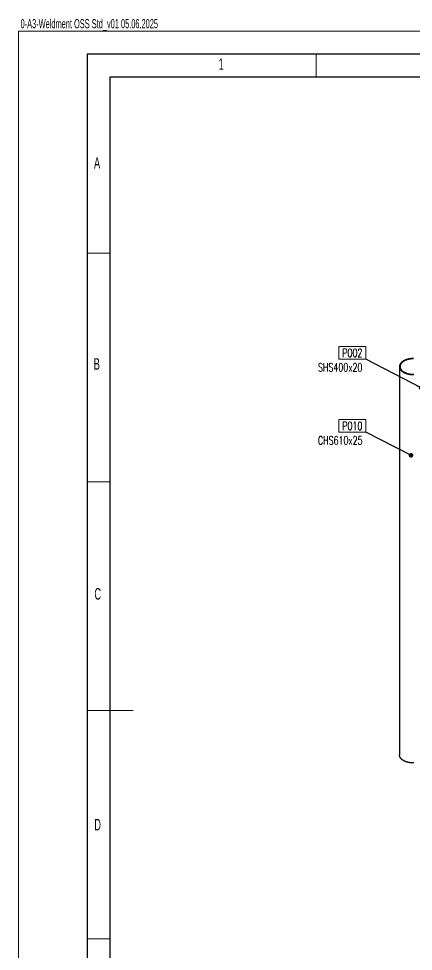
# Model space of a CAD drawing. Header units: millimetres. Extents: x 175738 to 196759, y -70231 to 13866.
# Drawn here: x 175759 to 180072, y 3668 to 13866 of the extents above; entities that cross this region are included whole.
import ezdxf
from ezdxf.enums import TextEntityAlignment as Align

# ---------------------------------------------------------------- set-up
doc = ezdxf.new("R2010")
doc.units = ezdxf.units.MM
doc.layers.get('Defpoints').update_dxf_attribs({"color": 163, "lineweight": 0})
doc.layers.add('24-SYM-025-SP', color=2, linetype='Continuous', lineweight=15)
doc.layers.add('34-TXT-018', color=1, linetype='Continuous', lineweight=13)
doc.layers.add('BORDER', color=7, linetype='Continuous')
doc.styles.add('NEW', font='romans.shx', dxfattribs={"width": 0.7})
doc.styles.add('SLDTEXTSTYLE0', font='TXT', dxfattribs={"width": 0.605})
doc.dimstyles.new('1 to 100 AEG', dxfattribs={"dimscale": 100, "dimtxt": 2.5, "dimasz": 2.5, "dimexe": 1.5, "dimexo": 1.5, "dimgap": 0.725, "dimtad": 1, "dimdec": 0, "dimrnd": 1e-09, "dimzin": 12, "dimdsep": 46, "dimtxsty": 'SLDTEXTSTYLE0', "dimcen": 0.09, "dimadec": 0, "dimazin": 3, "dimtfac": 1, "dimtdec": 0, "dimtofl": 0, "dimtmove": 0, "dimatfit": 3, "dimfxl": 1, "dimtfill": 1, "dimfrac": 2, "dimtolj": 1, "dimtzin": 12, "dimarcsym": 0})

msp = doc.modelspace()

# ---------------------------------------------------------------- linework, layer by layer
at = {"color": 7, "linetype": 'Continuous', "lineweight": 25}
msp.add_line((179920.42, 10061.65), (179920.42, 5815.64), dxfattribs=at)
at = {"color": 7, "linetype": 'Continuous', "lineweight": 25, "flags": 128}
for points in [[(180074.86, 10149.68), (180069.68, 10149.67), (180064.51, 10149.56), (180059.34, 10149.34), (180054.19, 10149.02), (180049.07, 10148.61), (180043.96, 10148.09), (180038.9, 10147.47), (180033.87, 10146.75), (180028.89, 10145.94), (180023.95, 10145.03), (180019.08, 10144.02), (180014.26, 10142.92), (180009.52, 10141.72), (180004.84, 10140.43), (180000.25, 10139.05), (179995.74, 10137.58), (179991.32, 10136.03), (179986.99, 10134.38), (179982.76, 10132.66), (179978.64, 10130.85), (179974.62, 10128.96), (179970.72, 10126.99), (179966.93, 10124.95), (179963.27, 10122.84), (179959.74, 10120.65), (179956.33, 10118.4), (179953.06, 10116.08), (179949.93, 10113.7), (179946.94, 10111.26), (179944.09, 10108.76), (179941.4, 10106.21), (179938.85, 10103.61), (179936.46, 10100.95), (179934.23, 10098.26), (179932.15, 10095.52), (179930.24, 10092.74), (179928.5, 10089.92), (179926.92, 10087.08), (179925.51, 10084.2), (179924.27, 10081.3), (179923.2, 10078.37), (179922.3, 10075.43), (179921.58, 10072.47), (179921.03, 10069.49), (179920.65, 10066.51), (179920.46, 10063.52), (179920.43, 10060.53), (179920.59, 10057.54), (179920.92, 10054.56), (179921.42, 10051.58), (179922.1, 10048.62), (179922.96, 10045.67), (179923.98, 10042.74), (179925.18, 10039.83), (179926.55, 10036.95), (179928.09, 10034.09), (179929.79, 10031.27), (179931.66, 10028.48), (179933.69, 10025.73), (179935.89, 10023.02), (179938.24, 10020.36), (179940.74, 10017.74), (179943.4, 10015.18), (179946.21, 10012.67), (179949.17, 10010.21), (179952.26, 10007.81), (179955.5, 10005.48), (179958.87, 10003.21), (179962.38, 10001.01), (179966.01, 9998.88), (179969.76, 9996.82), (179973.63, 9994.83), (179977.62, 9992.92), (179981.72, 9991.1), (179985.92, 9989.35), (179990.23, 9987.68), (179994.63, 9986.11), (179999.11, 9984.62), (180003.69, 9983.21), (180008.34, 9981.9), (180013.07, 9980.68), (180017.87, 9979.55), (180022.73, 9978.52), (180027.65, 9977.59), (180032.62, 9976.75), (180037.64, 9976.01), (180042.69, 9975.36), (180047.79, 9974.82), (180052.91, 9974.38), (180058.05, 9974.04), (180063.22, 9973.8), (180068.39, 9973.66), (180073.57, 9973.62)], [(180072.29, 10146.23), (180067.2, 10146.16), (180062.12, 10146), (180057.06, 10145.73), (180052.02, 10145.36), (180047, 10144.89), (180042.01, 10144.32), (180037.06, 10143.65), (180032.15, 10142.88), (180027.29, 10142.02), (180022.48, 10141.06), (180017.74, 10140), (180013.06, 10138.84), (180008.46, 10137.6), (180003.93, 10136.26), (179999.49, 10134.83), (179995.13, 10133.32), (179990.87, 10131.72), (179986.71, 10130.03), (179982.65, 10128.26), (179978.7, 10126.41), (179974.86, 10124.49), (179971.14, 10122.48), (179967.55, 10120.41), (179964.08, 10118.26), (179960.74, 10116.05), (179957.54, 10113.77), (179954.48, 10111.42), (179951.55, 10109.02), (179948.78, 10106.56), (179946.15, 10104.05), (179943.68, 10101.48), (179941.37, 10098.87), (179939.21, 10096.21), (179937.21, 10093.51), (179935.38, 10090.77), (179933.71, 10088), (179932.21, 10085.19), (179930.88, 10082.36), (179929.72, 10079.5), (179928.73, 10076.62), (179927.92, 10073.72), (179927.28, 10070.81), (179926.82, 10067.89), (179926.53, 10064.96), (179926.42, 10062.02), (179926.49, 10059.09), (179926.73, 10056.15), (179927.15, 10053.23), (179927.74, 10050.31), (179928.51, 10047.41), (179929.46, 10044.53), (179930.57, 10041.66), (179931.86, 10038.82), (179933.32, 10036.01), (179934.95, 10033.23), (179936.74, 10030.48), (179938.69, 10027.77), (179940.81, 10025.1), (179943.09, 10022.48), (179945.52, 10019.9), (179948.11, 10017.37), (179950.85, 10014.9), (179953.73, 10012.48), (179956.76, 10010.12), (179959.93, 10007.82), (179963.23, 10005.59), (179966.67, 10003.43), (179970.23, 10001.34), (179973.92, 9999.31), (179977.73, 9997.37), (179981.65, 9995.5), (179985.68, 9993.71), (179989.82, 9992), (179994.06, 9990.38), (179998.39, 9988.84), (180002.81, 9987.39), (180007.32, 9986.03), (180011.91, 9984.77), (180016.56, 9983.59), (180021.29, 9982.51), (180026.08, 9981.52), (180030.93, 9980.63), (180035.82, 9979.84), (180040.77, 9979.14), (180045.74, 9978.55), (180050.76, 9978.05), (180055.8, 9977.66), (180060.86, 9977.37), (180065.93, 9977.18), (180071.01, 9977.09), (180076.1, 9977.1)], [(180076.16, 5727.63), (180070.98, 5727.61), (180065.8, 5727.7), (180060.63, 5727.89), (180055.48, 5728.18), (180050.35, 5728.58), (180045.24, 5729.07), (180040.16, 5729.66), (180035.12, 5730.35), (180030.13, 5731.14), (180025.18, 5732.03), (180020.29, 5733.01), (180015.46, 5734.09), (180010.7, 5735.27), (180006.01, 5736.53), (180001.39, 5737.89), (179996.86, 5739.34), (179992.41, 5740.87), (179988.06, 5742.49), (179983.81, 5744.2), (179979.66, 5745.99), (179975.61, 5747.86), (179971.68, 5749.8), (179967.87, 5751.83), (179964.18, 5753.92), (179960.61, 5756.09), (179957.17, 5758.32), (179953.87, 5760.63), (179950.7, 5762.99), (179947.67, 5765.42), (179944.79, 5767.9), (179942.06, 5770.44), (179939.47, 5773.03), (179937.04, 5775.67), (179934.77, 5778.36), (179932.66, 5781.09), (179930.71, 5783.86), (179928.92, 5786.67), (179927.3, 5789.51), (179925.84, 5792.38), (179924.56, 5795.27), (179923.45, 5798.19), (179922.51, 5801.13), (179921.74, 5804.09), (179921.15, 5807.06), (179920.73, 5810.04), (179920.49, 5813.03), (179920.42, 5815.64)]]:
    msp.add_lwpolyline(points, dxfattribs=at)
at = {"layer": '24-SYM-025-SP', "flags": 128}
for points in [[(179258.88, 10141.14), (179552.27, 10141.14), (179552.27, 10281.54), (179258.88, 10281.54), (179258.88, 10141.14)], [(179258.88, 9342.81), (179552.27, 9342.81), (179552.27, 9483.21), (179258.88, 9483.21), (179258.88, 9342.81)]]:
    msp.add_lwpolyline(points, close=True, dxfattribs=at)
at = {"layer": 'BORDER'}
for p, q in [((196508.75, 13477.77), (176508.75, 13477.77)), ((176508.75, 13477.77), (176508.75, -872.23))]:
    msp.add_line(p, q, dxfattribs=at)
at = {"layer": 'BORDER', "lineweight": 18}
for p, q in [((179008.75, 13227.77), (179008.75, 13477.77)), ((176758.75, 11302.77), (176508.75, 11302.77)), ((176758.75, 8802.77), (176508.75, 8802.77)), ((177008.75, 6302.77), (176508.75, 6302.77)), ((176758.75, 3802.77), (176508.75, 3802.77))]:
    msp.add_line(p, q, dxfattribs=at)
at = {"layer": 'BORDER', "lineweight": 25}
for p, q in [((176758.75, -622.23), (176758.75, 13227.77)), ((176758.75, 13227.77), (196258.75, 13227.77))]:
    msp.add_line(p, q, dxfattribs=at)
at = {"layer": 'Defpoints', "linetype": 'Continuous'}
for p, q in [((175758.75, -1122.23), (175758.75, 13727.77)), ((175758.75, 13727.77), (196758.75, 13727.77))]:
    msp.add_line(p, q, dxfattribs=at)

# ---------------------------------------------------------------- texts
at = {"layer": '24-SYM-025-SP', "style": 'NEW', "width": 0.7}
for s, p in [('P002', (179405.57, 10211.34)), ('P010', (179405.57, 9413.01))]:
    msp.add_text(s, height=90.339, dxfattribs=at).set_placement(p, align=Align.MIDDLE_CENTER)
at = {"layer": '34-TXT-018', "style": 'NEW', "width": 0.7}
for s, p in [('SHS400x20', (179030.47, 10007.55)), ('CHS610x25', (179029.56, 9209.22))]:
    msp.add_text(s, height=90.339, dxfattribs=at).set_placement(p)
at = {"layer": 'BORDER', "color": 1, "insert": (175779.66, 13860.41), "char_height": 100, "attachment_point": 1, "style": 'SLDTEXTSTYLE0'}
msp.add_mtext('0-A3-Weldment OSS Std_v01 05.06.2025', dxfattribs=at)
at = {"layer": 'BORDER', "char_height": 125, "attachment_point": 1, "style": 'SLDTEXTSTYLE0'}
for s, insert in [('1', (177943.57, 13431.39)), ('A', (176582.18, 12350.61)), ('B', (176579.15, 10152.71)), ('C', (176586.09, 7638.8)), ('D', (176585.29, 5115.37))]:
    msp.add_mtext(s, dxfattribs=dict(at, insert=insert))

# ---------------------------------------------------------------- leaders
at = {"layer": '24-SYM-025-SP'}
for points in [[(180156.31, 9829.12), (179552.27, 10141.14)], [(180046.44, 9091.6), (179552.27, 9342.81)]]:
    msp.add_leader(points, dimstyle='1 to 100 AEG', override={"dimscale": 50, "dimasz": 1, "dimldrblk": 'Dot'}, dxfattribs=at)

doc.saveas('drawing.dxf')
